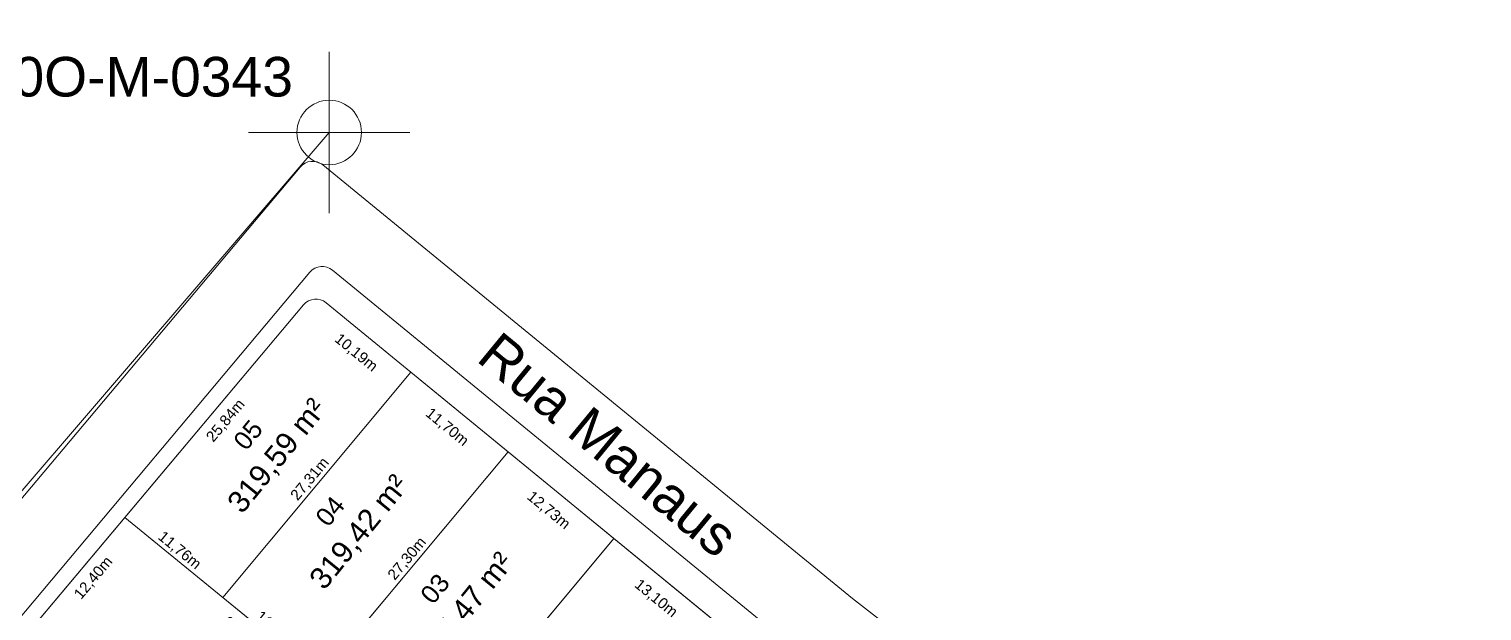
# Model space of a CAD drawing. Header units: metres. Extents: x 3808 to 8215, y 2374 to 6187.
# Drawn here: x 5376.5 to 5511.8, y 3774.5 to 3828.7 of the extents above; entities that cross this region are included whole.
import ezdxf

# ---------------------------------------------------------------- set-up
doc = ezdxf.new("R2010")
doc.units = ezdxf.units.M
doc.linetypes.add('CONTINUO', pattern=[0])
for name, color, linetype in [('Areas Lotes', 1, 'Continuous'), ('Calçada', 8, 'Continuous'), ('COTAS', 7, 'Continuous'), ('Fluxo', 170, 'Continuous'), ('Lote', 7, 'Continuous'), ('Nome das Ruas', 7, 'Continuous'), ('Nº Lote', 7, 'Continuous'), ('PERIMETRO', 7, 'CONTINUO'), ('quadras', 7, 'Continuous')]:
    doc.layers.add(name, color=color, linetype=linetype)
doc.styles.add('Arial', font='arial.ttf')
doc.dimstyles.new('Copy(2) of ISO-25', dxfattribs={"dimtxt": 1, "dimasz": 2.5, "dimexe": 1.25, "dimexo": 0.625, "dimgap": 0.2, "dimtad": 1, "dimtoh": 1, "dimlfac": 1, "dimzin": 1, "dimtxsty": 'Arial', "dimblk": 'NONE', "dimcen": 0, "dimse1": 1, "dimse2": 1, "dimsd1": 1, "dimsd2": 1, "dimclrt": 256, "dimaunit": 1, "dimadec": 3, "dimazin": 0, "dimtfac": 1, "dimtmove": 0, "dimatfit": 3, "dimldrblk": 'NONE', "dimfxl": 1, "dimtolj": 1, "dimtzin": 0, "dimarcsym": 0})

# ---------------------------------------------------------------- blocks, each defined once
blk = doc.blocks.new('*D8355')
at = {"layer": 'Defpoints', "color": 0, "linetype": 'Continuous', "transparency": 16777216}
for p in [(5385.44, 3783.25), (5387.14, 3781.81), (5377.46, 3773.75)]:
    blk.add_point(p, dxfattribs=at)
at = {"layer": 'COTAS', "linetype": 'Continuous', "lineweight": 5, "transparency": 16777216, "insert": (5382.54, 3777.58), "char_height": 1, "attachment_point": 5, "rotation": 49.9434, "style": 'Arial'}
blk.add_mtext('\\A1;12,40m', dxfattribs=at)
blk = doc.blocks.new('_None')
blk = doc.blocks.new('*D8356')
at = {"layer": 'Defpoints', "color": 0, "linetype": 'Continuous', "transparency": 16777216}
for p in [(5402.07, 3803.02), (5403.77, 3801.59), (5385.44, 3783.25)]:
    blk.add_point(p, dxfattribs=at)
at = {"layer": 'COTAS', "linetype": 'Continuous', "lineweight": 5, "transparency": 16777216, "insert": (5394.85, 3792.22), "char_height": 1, "attachment_point": 5, "rotation": 49.9434, "style": 'Arial'}
blk.add_mtext('\\A1;25,84m', dxfattribs=at)
blk = doc.blocks.new('*D8434')
at = {"layer": 'Defpoints', "color": 0, "linetype": 'Continuous', "transparency": 16777216}
for p in [(5385.44, 3783.25), (5409.6, 3763.5), (5408.13, 3761.71)]:
    blk.add_point(p, dxfattribs=at)
at = {"layer": 'COTAS', "linetype": 'Continuous', "lineweight": 5, "transparency": 16777216, "insert": (5396.56, 3772.2), "char_height": 1, "attachment_point": 5, "rotation": 320.7337, "style": 'Arial'}
blk.add_mtext('\\A1;31,20m', dxfattribs=at)
blk = doc.blocks.new('*D8436')
at = {"layer": 'Defpoints', "color": 0, "linetype": 'Continuous', "transparency": 16777216}
for p in [(5385.44, 3783.25), (5394.55, 3775.8), (5394.55, 3775.8)]:
    blk.add_point(p, dxfattribs=at)
at = {"layer": 'COTAS', "linetype": 'Continuous', "lineweight": 5, "transparency": 16777216, "insert": (5390.5, 3780.14), "char_height": 1, "attachment_point": 5, "rotation": 320.7337, "style": 'Arial'}
blk.add_mtext('\\A1;11,76m', dxfattribs=at)
blk = doc.blocks.new('*D8437')
at = {"layer": 'Defpoints', "color": 0, "linetype": 'Continuous', "transparency": 16777216}
for p in [(5394.55, 3775.8), (5403.61, 3768.39), (5403.61, 3768.39)]:
    blk.add_point(p, dxfattribs=at)
at = {"layer": 'COTAS', "linetype": 'Continuous', "lineweight": 5, "transparency": 16777216, "insert": (5399.59, 3772.72), "char_height": 1, "attachment_point": 5, "rotation": 320.7337, "style": 'Arial'}
blk.add_mtext('\\A1;11,70m', dxfattribs=at)
blk = doc.blocks.new('*D8441')
at = {"layer": 'Defpoints', "color": 0, "linetype": 'Continuous', "transparency": 16777216}
for p in [(5412.06, 3796.76), (5412.06, 3796.76), (5394.55, 3775.8)]:
    blk.add_point(p, dxfattribs=at)
at = {"layer": 'COTAS', "linetype": 'Continuous', "lineweight": 5, "transparency": 16777216, "insert": (5402.69, 3786.79), "char_height": 1, "attachment_point": 5, "rotation": 50.132, "style": 'Arial'}
blk.add_mtext('\\A1;27,31m', dxfattribs=at)
blk = doc.blocks.new('*D8442')
at = {"layer": 'Defpoints', "color": 0, "linetype": 'Continuous', "transparency": 16777216}
for p in [(5421.11, 3789.35), (5421.11, 3789.35), (5403.61, 3768.39)]:
    blk.add_point(p, dxfattribs=at)
at = {"layer": 'COTAS', "linetype": 'Continuous', "lineweight": 5, "transparency": 16777216, "insert": (5411.74, 3779.38), "char_height": 1, "attachment_point": 5, "rotation": 50.132, "style": 'Arial'}
blk.add_mtext('\\A1;27,30m', dxfattribs=at)
blk = doc.blocks.new('*D8443')
at = {"layer": 'Defpoints', "color": 0, "linetype": 'Continuous', "transparency": 16777216}
for p in [(5430.96, 3781.28), (5430.96, 3781.28), (5413.47, 3760.33)]:
    blk.add_point(p, dxfattribs=at)
at = {"layer": 'COTAS', "linetype": 'Continuous', "lineweight": 5, "transparency": 16777216, "insert": (5421.6, 3771.32), "char_height": 1, "attachment_point": 5, "rotation": 50.132, "style": 'Arial'}
blk.add_mtext('\\A1;27,29m', dxfattribs=at)
blk = doc.blocks.new('*D8445')
at = {"layer": 'Defpoints', "color": 0, "linetype": 'Continuous', "transparency": 16777216}
for p in [(5404.17, 3803.22), (5412.06, 3796.76), (5410.37, 3794.69)]:
    blk.add_point(p, dxfattribs=at)
at = {"layer": 'COTAS', "linetype": 'Continuous', "lineweight": 5, "transparency": 16777216, "insert": (5406.93, 3798.54), "char_height": 1, "attachment_point": 5, "rotation": 320.6898, "style": 'Arial'}
blk.add_mtext('\\A1;10,19m', dxfattribs=at)
blk = doc.blocks.new('*D8446')
at = {"layer": 'Defpoints', "color": 0, "linetype": 'Continuous', "transparency": 16777216}
for p in [(5412.06, 3796.76), (5421.11, 3789.35), (5419.42, 3787.28)]:
    blk.add_point(p, dxfattribs=at)
at = {"layer": 'COTAS', "linetype": 'Continuous', "lineweight": 5, "transparency": 16777216, "insert": (5415.4, 3791.61), "char_height": 1, "attachment_point": 5, "rotation": 320.6898, "style": 'Arial'}
blk.add_mtext('\\A1;11,70m', dxfattribs=at)
blk = doc.blocks.new('*D8447')
at = {"layer": 'Defpoints', "color": 0, "linetype": 'Continuous', "transparency": 16777216}
for p in [(5421.11, 3789.35), (5430.96, 3781.28), (5429.27, 3779.22)]:
    blk.add_point(p, dxfattribs=at)
at = {"layer": 'COTAS', "linetype": 'Continuous', "lineweight": 5, "transparency": 16777216, "insert": (5424.85, 3783.87), "char_height": 1, "attachment_point": 5, "rotation": 320.6898, "style": 'Arial'}
blk.add_mtext('\\A1;12,73m', dxfattribs=at)
blk = doc.blocks.new('*D8448')
at = {"layer": 'Defpoints', "color": 0, "linetype": 'Continuous', "transparency": 16777216}
for p in [(5430.96, 3781.28), (5441.1, 3772.98), (5439.41, 3770.91)]:
    blk.add_point(p, dxfattribs=at)
at = {"layer": 'COTAS', "linetype": 'Continuous', "lineweight": 5, "transparency": 16777216, "insert": (5434.85, 3775.68), "char_height": 1, "attachment_point": 5, "rotation": 320.6898, "style": 'Arial'}
blk.add_mtext('\\A1;13,10m', dxfattribs=at)

msp = doc.modelspace()

# ---------------------------------------------------------------- hatches: boundary and pattern name
at = {"layer": 'Fluxo', "lineweight": 5}
h = msp.add_hatch(dxfattribs=at)
h.set_pattern_fill('ANSI32', color=256, scale=0.15)
h.set_pattern_definition([(45, (-581.274, 256.0805), (-1.01027881, 1.01027881), []), (45, (-580.6005, 256.0805), (-1.01027881, 1.01027881), [])])
edge = h.paths.add_edge_path()
edge.add_arc((6409.322, 3934.822), 605.94, 215.558436, 220.888153)
edge.add_arc((6409.322, 3934.822), 601.94, 215.558436, 220.888153)
edge.add_line((5951.237, 3538.183), (5954.261, 3540.801))
edge.add_arc((10925.118, 7550.386), 6385.997, 217.3930198, 218.3872368)
edge.add_arc((10925.118, 7550.386), 6389.997, 217.3930198, 218.3872368)
edge.add_arc((8022.058, 5423.597), 2788.956, 216.17081, 218.897105)
edge.add_arc((8022.058, 5423.597), 2792.956, 216.17081, 218.897105)
edge.add_arc((6561.25, 4446.689), 1035.746, 216.369866, 220.234553)
edge.add_arc((6561.25, 4446.689), 1039.746, 216.369866, 220.234553)
edge.add_line((5727.223, 3832.546), (5655.544, 3923.802))
edge.add_line((5724.078, 3830.075), (5652.399, 3921.332))
edge.add_line((5655.674, 3923.617), (5438.849, 4274.969))
edge.add_line((5652.27, 3921.517), (5435.445, 4272.868))

# ---------------------------------------------------------------- linework, layer by layer
at = {"layer": 'Calçada', "linetype": 'Continuous', "lineweight": 5}
for p, q in [((5319.973, 3718.585), (5401.748, 3815.846)), ((5403.846, 3816.042), (5453.168, 3775.693)), ((5402.661, 3806.055), (5326.286, 3715.217)), ((5448.801, 3770.222), (5404.759, 3806.251)), ((5453.168, 3775.693), (5458.025, 3771.909))]:
    msp.add_line(p, q, dxfattribs=at)
for centre in [(5402.896, 3814.881), (5403.81, 3805.09)]:
    msp.add_arc(centre, 1.5, 50.71408, 139.94343, dxfattribs=at)
at = {"layer": 'Lote', "linetype": 'Continuous', "lineweight": 5}
for p, q in [((5404.455, 3819.066), (5147.722, 3519.955)), ((5394.551, 3775.799), (5412.055, 3796.758)), ((5403.609, 3768.394), (5421.108, 3789.346)), ((5385.443, 3783.245), (5409.598, 3763.498)), ((5413.466, 3760.336), (5430.959, 3781.28))]:
    msp.add_line(p, q, dxfattribs=at)
at = {"layer": 'Lote', "linetype": 'Continuous', "lineweight": 5, "flags": 128}
msp.add_lwpolyline([(5412.055, 3796.758), (5404.168, 3803.216, 0.4104031), (5402.07, 3803.021), (5385.443, 3783.245), (5394.551, 3775.799)], format="xyb", close=True, dxfattribs=at)
for points in [[(5421.108, 3789.346), (5412.055, 3796.758), (5394.551, 3775.799), (5403.609, 3768.394)], [(5430.959, 3781.28), (5421.108, 3789.346), (5403.609, 3768.394), (5409.598, 3763.498), (5413.466, 3760.336)], [(5385.443, 3783.245), (5377.462, 3773.753), (5401.649, 3753.98), (5409.598, 3763.498)], [(5441.098, 3772.978), (5430.959, 3781.28), (5413.465, 3760.335), (5423.609, 3752.037)]]:
    msp.add_lwpolyline(points, close=True, dxfattribs=at)
at = {"layer": 'PERIMETRO', "linetype": 'Continuous', "lineweight": 5}
for p, q in [((5404.455, 3811.566), (5404.455, 3826.566)), ((5396.955, 3819.066), (5411.955, 3819.066))]:
    msp.add_line(p, q, dxfattribs=at)
msp.add_circle((5404.455, 3819.066), 3, dxfattribs=at)
at = {"layer": 'quadras', "linetype": 'Continuous', "lineweight": 5}
for p, q in [((5402.07, 3803.021), (5328.956, 3716.062)), ((5450.011, 3765.68), (5404.168, 3803.216))]:
    msp.add_line(p, q, dxfattribs=at)
msp.add_arc((5403.218, 3802.055), 1.5, 50.68984, 139.94343, dxfattribs=at)

# ---------------------------------------------------------------- texts
at = {"layer": 'Areas Lotes', "color": 1, "lineweight": 5, "style": 'Arial'}
for s, p in [('319,59 m²', (5396.352, 3783.48)), ('319,42 m²', (5403.991, 3776.378)), ('347,47 m²', (5413.753, 3769.17))]:
    msp.add_text(s, height=2.0071, rotation=50.94257, dxfattribs=at).set_placement(p)
at = {"layer": 'Nome das Ruas', "lineweight": 5, "style": 'Arial'}
msp.add_text('Rua Manaus', height=3.6842, rotation=320.50736, dxfattribs=at).set_placement((5418.028, 3797.873, 190.804))
at = {"layer": 'Nº Lote', "lineweight": 5, "style": 'Arial'}
for s, p in [('05', (5396.722, 3789.355, 1.156)), ('04', (5404.361, 3782.253, 1.156)), ('03', (5414.123, 3775.045, 1.156))]:
    msp.add_text(s, height=1.706, rotation=50.94257, dxfattribs=at).set_placement(p)
at = {"layer": 'PERIMETRO', "lineweight": 5, "style": 'Arial'}
msp.add_text('A0O-M-0343', height=3.6842, dxfattribs=at).set_placement((5371.624, 3822.409))

# ---------------------------------------------------------------- dimensions: what is measured, and where the dimension line sits
at = {"layer": 'COTAS', "linetype": 'Continuous', "lineweight": 5}
for base, p1, p2, angle, picture, middle in [((5403.772, 3801.59), (5385.443, 3783.245), (5402.07, 3803.021), 229.94337, '*D8356', (5394.845, 3792.217)), ((5419.418, 3787.282), (5412.055, 3796.758), (5421.108, 3789.346), 140.68984, '*D8446', (5415.399, 3791.607)), ((5429.269, 3779.216), (5421.108, 3789.346), (5430.959, 3781.28), 140.68984, '*D8447', (5424.851, 3783.868)), ((5387.145, 3781.814), (5377.462, 3773.753), (5385.443, 3783.245), 229.94337, '*D8355', (5382.541, 3777.583)), ((5439.408, 3770.914), (5430.959, 3781.28), (5441.098, 3772.978), 140.68984, '*D8448', (5434.846, 3775.685)), ((5403.609, 3768.394), (5394.551, 3775.799), (5403.609, 3768.394), 140.73374, '*D8437', (5399.587, 3772.717))]:
    dim = msp.add_linear_dim(base=base, p1=p1, p2=p2, angle=angle, dimstyle='Copy(2) of ISO-25', override={"dimpost": 'm', "dimtmove": 1}, dxfattribs=at)
    dim.commit()
    dim.dimension.update_dxf_attribs({"geometry": picture, "text_midpoint": middle})
for p1, p2, distance, picture, middle in [((5404.168, 3803.216), (5412.055, 3796.758), -2.668, '*D8445', (5406.929, 3798.542)), ((5394.551, 3775.799), (5412.055, 3796.758), 0, '*D8441', (5402.688, 3786.792)), ((5403.609, 3768.394), (5421.108, 3789.346), 0, '*D8442', (5411.744, 3779.383)), ((5385.443, 3783.245), (5409.598, 3763.498), -2.315, '*D8434', (5396.562, 3772.2)), ((5385.443, 3783.245), (5394.551, 3775.799), 0, '*D8436', (5390.504, 3780.142)), ((5413.465, 3760.335), (5430.959, 3781.28), 0, '*D8443', (5421.597, 3771.321))]:
    dim = msp.add_aligned_dim(p1=p1, p2=p2, distance=distance, dimstyle='Copy(2) of ISO-25', override={"dimpost": 'm'}, dxfattribs=at)
    dim.commit()
    dim.dimension.update_dxf_attribs({"geometry": picture, "text_midpoint": middle})

doc.saveas('drawing.dxf')
